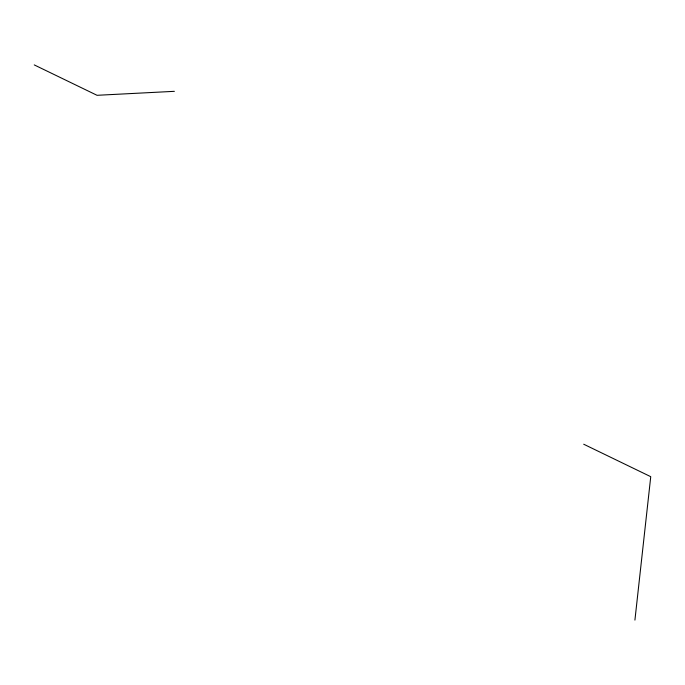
<?xml version="1.0" encoding="UTF-8"?>
<svg xmlns="http://www.w3.org/2000/svg" width="685" height="685" viewBox="0 0 685 685"><rect width="100%" height="100%" fill="white"/><g stroke="black" fill="none" stroke-linecap="round" stroke-linejoin="round"><path stroke-width="1.03" d="M634.918 620.096L650.75 476.683L583.706 444.222M174.375 91.328L97.039 95.301L34.25 64.904"/></g></svg>
